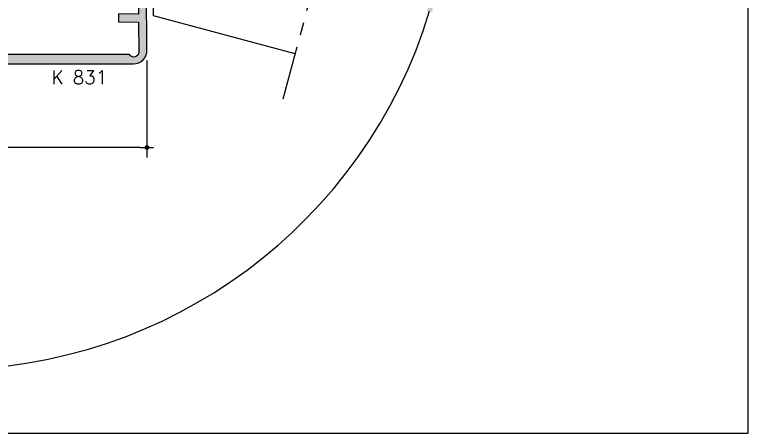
# Model space of a CAD drawing. Extents: x 0 to 4131, y -1600 to 527.
# Drawn here: x 1020.4 to 1130, y 0 to 62.5 of the extents above; entities that cross this region are included whole.
import ezdxf

# ---------------------------------------------------------------- set-up
doc = ezdxf.new("R2010")
doc.units = 0
doc.header["$LTSCALE"] = 7.5
doc.header["$MEASUREMENT"] = 0
doc.linetypes.add('CENTER', pattern=[2, 1.25, -0.25, 0.25, -0.25])
doc.layers.get('0').update_dxf_attribs({"linetype": 'CONTINUOUS'})
doc.layers.get('DEFPOINTS').update_dxf_attribs({"linetype": 'CONTINUOUS'})
for name, color, linetype in [('ASSI', 1, 'CENTER'), ('FILL', 8, 'CONTINUOUS'), ('FINE', 7, 'CONTINUOUS'), ('GROSSA', 4, 'CONTINUOUS'), ('MARCHIO', 7, 'CONTINUOUS'), ('QUOTE', 254, 'CONTINUOUS'), ('TESTO', 2, 'CONTINUOUS')]:
    doc.layers.add(name, color=color, linetype=linetype)
doc.styles.get("Standard").update_dxf_attribs({"font": 'romans.shx'})
doc.dimstyles.new('SCALA_1-1$0', dxfattribs={"dimtxt": 2, "dimasz": 1, "dimexe": 1.5, "dimexo": 1.5, "dimgap": 1, "dimtad": 3, "dimdsep": 46, "dimtxsty": 'Standard', "dimblk1": 'PUNTO', "dimblk2": 'PUNTO', "dimsah": 1, "dimcen": 0.09, "dimclrt": 2, "dimadec": 0, "dimazin": 0, "dimtfac": 0.7, "dimtmove": 0, "dimatfit": 3, "dimldrblk": 'PUNTO', "dimfxl": 1, "dimtolj": 2, "dimarcsym": 0})
doc.dimstyles.new('SCALA_1-1$2', dxfattribs={"dimtxt": 2, "dimasz": 2.5, "dimexe": 1.5, "dimexo": 1.5, "dimgap": 1, "dimtad": 3, "dimdec": 0, "dimdsep": 46, "dimtxsty": 'Standard', "dimcen": 0, "dimclrt": 2, "dimaunit": 1, "dimadec": 0, "dimazin": 0, "dimtfac": 0.7, "dimtdec": 4, "dimtmove": 0, "dimatfit": 3, "dimfxl": 1, "dimtolj": 2, "dimarcsym": 0})

# ---------------------------------------------------------------- blocks, each defined once
blk = doc.blocks.new('PUNTO')
blk.add_line((-1, 0), (1, 0))
at = {"const_width": 0.35}
blk.add_lwpolyline([(-0.1750000000000114, 0, 1), (0.1750000000000114, 0, 1)], format="xyb", close=True, dxfattribs=at)
blk = doc.blocks.new('*D93')
at = {"layer": 'DEFPOINTS', "color": 0, "transparency": 16777216}
for p in [(980.1860850995329, 57.15413896616079), (1040.193584975798, 57.16635990312745), (980.1860850995329, 42.6545462798045)]:
    blk.add_point(p, dxfattribs=at)
at = {"layer": 'QUOTE', "color": 0, "lineweight": -2, "transparency": 16777216}
for p, q in [((980.1860850995329, 55.65413896616079), (980.1860850995329, 41.1545462798045)), ((1040.193584975798, 55.66635990312745), (1040.193584975798, 41.1545462798045)), ((1039.193584975798, 42.6545462798045), (981.1860850995329, 42.6545462798045))]:
    blk.add_line(p, q, dxfattribs=at)
at = {"layer": 'QUOTE', "color": 0, "lineweight": -2, "transparency": 16777216, "rotation": 180}
blk.add_blockref('PUNTO', (980.1860850995329, 42.6545462798045), dxfattribs=at)
at = {"layer": 'QUOTE', "color": 0, "lineweight": -2, "transparency": 16777216}
blk.add_blockref('PUNTO', (1040.193584975798, 42.6545462798045), dxfattribs=at)
at = {"layer": 'QUOTE', "color": 2, "transparency": 16777216, "insert": (1010.189835037666, 44.6545462798045), "char_height": 2, "attachment_point": 5}
blk.add_mtext('\\A2;60', dxfattribs=at)
blk = doc.blocks.new('*D94')
at = {"layer": 'DEFPOINTS', "color": 0, "transparency": 16777216}
for p in [(1033.205631989439, 78.8156762350797), (978.4696454186642, 76.46879658230766), (954.5293178661005, 70.05400514806142), (1065.904633645398, 70.05400514806146), (978.3303989548104, 16.59448348700123)]:
    blk.add_point(p, dxfattribs=at)
at = {"layer": 'QUOTE', "color": 0, "lineweight": -2, "transparency": 16777216}
for p, q in [((953.0804291266669, 69.66577658040762), (935.8889172494534, 65.05932485623799)), ((1067.353522384831, 69.66577658040767), (1084.545034262044, 65.05932485623826))]:
    blk.add_line(p, q, dxfattribs=at)
blk.add_arc((1010.216975755749, 84.97546810797391), 75.45006850769482, 196.8985536395465, 343.1014463604538, dxfattribs=at)
at = {"layer": 'QUOTE', "color": 0, "transparency": 16777216}
for points in [[(937.6241444048096, 62.92929580746767), (938.4253988525189, 63.15828435406009), (937.337805988887, 65.44755342389179)], [(1082.008552658979, 63.15828435406035), (1082.809807106688, 62.92929580746794), (1083.09614552261, 65.44755342389205)]]:
    blk.add_solid(points, dxfattribs=at)
at = {"layer": 'QUOTE', "color": 2, "transparency": 16777216, "insert": (1010.216975755749, 11.52539960027909), "char_height": 2, "attachment_point": 5}
blk.add_mtext('\\A2;150°', dxfattribs=at)

msp = doc.modelspace()

# ---------------------------------------------------------------- hatches: boundary and pattern name
at = {"layer": 'FILL'}
h = msp.add_hatch(color=253, dxfattribs=at)
edge = h.paths.add_edge_path()
edge.add_line((981.4255762568872, 61.35572112425763), (984.4257695806181, 61.40466377648529))
edge.add_line((984.4257695806181, 61.40466377648529), (984.4300439582953, 62.60489316613127))
edge.add_line((984.4300439582953, 62.60489316613127), (981.4298506345643, 62.55595051390362))
edge.add_line((981.4298506345643, 62.55595051390362), (981.44639208731, 72.78066316731571))
edge.add_arc((981.5214833652188, 73.35888228297975), 0.5830746485119124, 262.6006113164188, 450.9345926734173)
edge.add_line((981.5119728369729, 73.94187936323812), (981.4921235724607, 75.15864282332114))
edge.add_line((981.4921235724607, 75.15864282332114), (980.2922832122333, 75.139069628149))
edge.add_line((980.2922832122333, 75.139069628149), (980.1861199487852, 57.16635990312745))
edge.add_arc((982.1860850580568, 57.15454627980453), 2.000000000000036, 179.6615626533633, 269.9999999999994)
edge.add_line((982.1860850580568, 55.1545462798045), (1038.193619866527, 55.1545462798045))
edge.add_arc((1038.193619866526, 57.15454627980453), 2.000000000000036, 270.0000000000004, 360.3384373466367)
edge.add_line((1040.193584975798, 57.16635990312745), (1040.08742171235, 75.139069628149))
edge.add_line((1040.08742171235, 75.139069628149), (1038.887581352123, 75.15864282332114))
edge.add_line((1038.887581352123, 75.15864282332114), (1038.86773208761, 73.94187936323812))
edge.add_arc((1038.858221559365, 73.35888228297975), 0.5830746485119179, 89.06540732658269, 277.3993886835812)
edge.add_line((1038.933312837273, 72.78066316731571), (1038.949854290019, 62.55595051390362))
edge.add_line((1038.949854290019, 62.55595051390362), (1035.949660966288, 62.60489316613127))
edge.add_line((1035.949660966288, 62.60489316613127), (1035.953935343965, 61.40466377648529))
edge.add_line((1035.953935343965, 61.40466377648529), (1038.954128667696, 61.35572112425763))
edge.add_line((1038.954128667696, 61.35572112425763), (1038.98985246229, 56.9045462798045))
edge.add_arc((1038.239852462291, 56.90454627980706), 0.7499999999993463, 207.8181392847952, 359.9999999998046, ccw=False)
edge.add_line((1037.576527504221, 56.55454627980573), (982.8031774203621, 56.5545462798005))
edge.add_arc((982.1398524622931, 56.90454627980444), 0.749999999999993, 179.9999999999957, 332.18186071500503, ccw=False)
edge.add_line((981.3898524622931, 56.9045462798045), (981.4255762568872, 61.35572112425763))

# ---------------------------------------------------------------- linework, layer by layer
at = {"layer": 'ASSI'}
msp.add_line((1085.870073414395, 144.5660407614137), (1060.502622901257, 49.89342658789887), dxfattribs=at)
at = {"layer": 'FINE'}
for p, q in [((1041.193619866527, 62.32692799293442), (1041.193619866527, 76.67530133426443)), ((1062.317540310065, 56.66679056910885), (1041.193619866527, 62.32692799293442))]:
    msp.add_line(p, q, dxfattribs=at)
at = {"layer": 'GROSSA'}
msp.add_lwpolyline([(981.4255762568872, 61.35572112425763), (984.4257695806181, 61.40466377648529), (984.4300439582953, 62.60489316613127), (981.4298506345643, 62.55595051390362), (981.44639208731, 72.78066316731571, 1.075506706590483), (981.5119728369729, 73.94187936323812), (981.4921235724607, 75.15864282332114), (980.2922832122333, 75.139069628149), (980.1861199487852, 57.16635990312745, 0.4159446976628286), (982.1860850580568, 55.1545462798045), (1038.193619866527, 55.1545462798045, 0.4159446976628286), (1040.193584975798, 57.16635990312745), (1040.08742171235, 75.139069628149), (1038.887581352123, 75.15864282332114), (1038.86773208761, 73.94187936323812, 1.075506706590483), (1038.933312837273, 72.78066316731571), (1038.949854290019, 62.55595051390362), (1035.949660966288, 62.60489316613127), (1035.953935343965, 61.40466377648529), (1038.954128667696, 61.35572112425763), (1038.98985246229, 56.9045462798045, -0.7825643051266636), (1037.576527504221, 56.55454627980573), (982.8031774203621, 56.5545462798005, -0.7825643051266636), (981.3898524622931, 56.9045462798045)], format="xyb", close=True, dxfattribs=at)
at = {"layer": 'MARCHIO'}
msp.add_lwpolyline([(920, 0), (1130, 0), (1130, 297), (920, 297)], close=True, dxfattribs=at)

# ---------------------------------------------------------------- texts
at = {"layer": 'TESTO'}
msp.add_text('K 831', height=2, dxfattribs=at).set_placement((1025.939071108103, 52.13086302533267))

# ---------------------------------------------------------------- dimensions: what is measured, and where the dimension line sits
at = {"layer": 'QUOTE'}
dim = msp.add_angular_dim_2l(base=(978.3303989548104, 16.59448348700123), line1=((1065.904633645398, 70.05400514806146), (1033.205631989439, 78.8156762350797)), line2=((954.5293178661005, 70.05400514806142), (978.4696454186642, 76.46879658230766)), dimstyle='SCALA_1-1$2', dxfattribs=at)
dim.commit()
dim.dimension.update_dxf_attribs({"geometry": '*D94', "text_midpoint": (1010.216975755749, 11.52539960027909)})
dim = msp.add_linear_dim(base=(980.1860850995329, 42.6545462798045), p1=(1040.193584975798, 57.16635990312745), p2=(980.1860850995329, 57.15413896616079), dimstyle='SCALA_1-1$0', override={"dimdec": 1}, dxfattribs=at)
dim.commit()
dim.dimension.update_dxf_attribs({"geometry": '*D93', "text_midpoint": (1010.189835037666, 44.6545462798045)})

doc.saveas('drawing.dxf')
